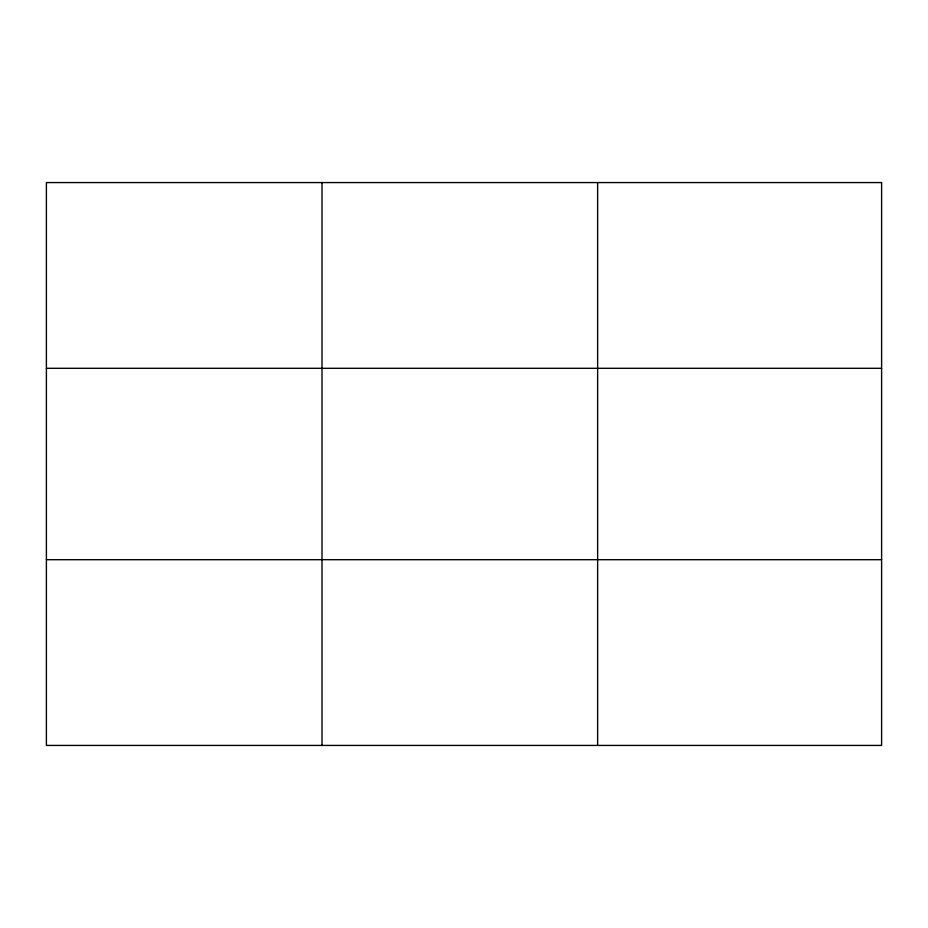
<?xml version="1.0" encoding="UTF-8"?>
<svg xmlns="http://www.w3.org/2000/svg" width="928" height="928" viewBox="0 0 928 928"><rect width="100%" height="100%" fill="white"/><g stroke="black" fill="none" stroke-linecap="round" stroke-linejoin="round"><path stroke-width="1.39" d="M322.016 745.428L322.016 182.572M597.632 745.428L597.632 182.572M46.4 368.312L881.6 368.312M46.4 559.688L881.6 559.688M881.6 182.572L881.6 745.428L46.4 745.428L46.4 182.572L881.6 182.572"/></g></svg>
